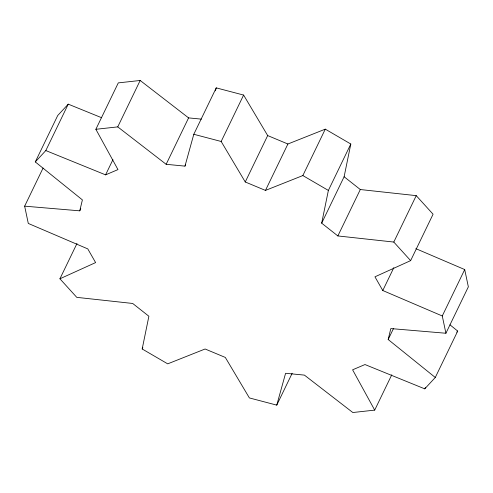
<?xml version="1.0" encoding="UTF-8"?>
<svg xmlns="http://www.w3.org/2000/svg" width="493" height="493" viewBox="0 0 493 493"><rect width="100%" height="100%" fill="white"/><g stroke="black" fill="none" stroke-linecap="round" stroke-linejoin="round"><path stroke-width="0.74" d="M292.17 373.263L276.764 405.129L249.39 397.931L225.313 357.431L205.1 348.995L167.712 363.852L142.187 348.982L148.886 316.247L132.697 303.466L76.766 297.353L59.924 278.785L77 243.462M276.764 405.129L285.589 373.281L304.409 375.111L352.822 412.524L374.705 410.114L352.6 369.812L364.986 364.549L424.75 388.848L435.282 377.484L388.176 339.517L390.807 328.572L445.912 333.25L442.27 315.97L382.784 290.519L374.951 276.82L410.638 260.624L393.796 242.057L337.865 235.944L321.676 223.163L328.375 190.434L350.813 144.018L325.288 129.148L287.9 144.005L265.462 190.415L245.249 181.979L221.172 141.479L193.798 134.281L184.974 166.129L166.153 164.298L117.747 126.886L95.864 129.295L117.969 169.598L105.582 174.861L45.812 150.562L35.286 161.926L82.393 199.893L79.761 210.838L24.65 206.16L28.292 223.44L87.785 248.891L95.611 262.59L59.924 278.785M321.676 223.163L344.114 176.753L350.813 144.018M215.416 90.835L216.236 87.871L243.61 95.069L267.687 135.569L287.9 144.005M35.286 161.926L57.718 115.516L68.25 104.152L101.687 117.747M45.812 150.562L68.25 104.152M24.65 206.16L43.07 168.064M95.864 129.295L118.295 82.886L140.178 80.476L188.591 117.889L201.391 119.133M117.747 126.886L140.178 80.476M79.761 210.838L80.766 208.761M105.582 174.861L112.946 159.627M166.153 164.298L188.591 117.889M193.798 134.281L216.236 87.871M184.974 166.129L185.645 164.742M221.172 141.479L243.61 95.069M142.187 348.982L142.859 347.596M245.249 181.979L267.687 135.569M265.462 190.415L302.85 175.557L325.288 129.148M337.865 235.944L360.303 189.534L416.234 195.647L433.076 214.215L410.638 260.624M393.796 242.057L416.234 195.647M382.784 290.519L393.833 267.656M388.176 339.517L393.531 328.43M374.705 410.114L391.781 374.791M442.27 315.97L464.708 269.56L415.839 248.651M445.912 333.25L468.35 286.84L464.708 269.56M424.75 388.848L425.422 387.461M435.282 377.484L457.714 331.074L449.967 324.825M456.715 332.153L457.714 331.074M302.85 175.557L328.375 190.434M344.114 176.753L360.303 189.534"/></g></svg>
